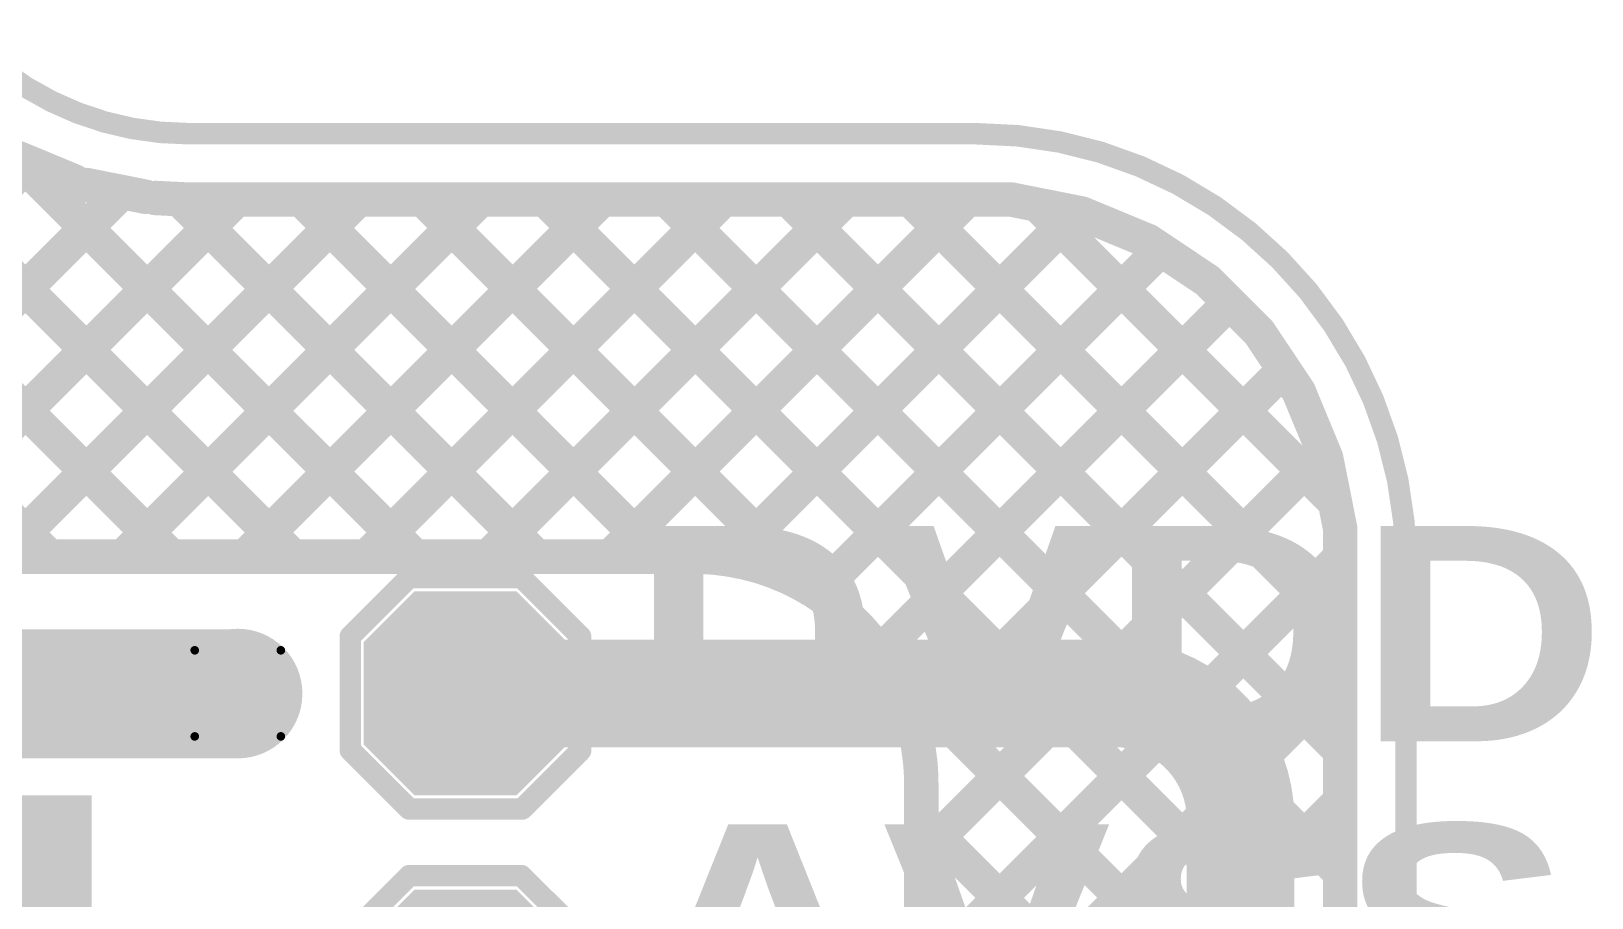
# Model space of a CAD drawing. Header units: inches. Extents: x -17 to 349, y -40 to 215.
# Drawn here: x 108.83 to 118.03, y 157.35 to 162.46 of the extents above; entities that cross this region are included whole.
import ezdxf

# ---------------------------------------------------------------- set-up
doc = ezdxf.new("R2010")
doc.units = ezdxf.units.IN
for name, color, linetype in [('Board Outline', 216, 'Continuous'), ('Bottom Layer', 5, 'Continuous'), ('Drill Drawing', 1, 'Continuous'), ('Top Layer', 1, 'Continuous'), ('Top Overlay', 2, 'Continuous'), ('Top Paste', 8, 'Continuous'), ('Top Solder', 216, 'Continuous'), ('Via Holes', 16, 'Continuous')]:
    doc.layers.add(name, color=color, linetype=linetype)
doc.styles.add('Arial Black_Bold', font='', dxfattribs={"height": 0.2})
doc.styles.get('Arial Black_Bold').set_extended_font_data('Arial Black', bold=True)

# ---------------------------------------------------------------- blocks, each defined once
blk = doc.blocks.new('SOT_23_6_46')
at = {"layer": 'Top Layer'}
for points in [[(-1.92, 1.26), (-0.7, 1.26), (-0.7, 0.64), (-1.92, 0.64)], [(0.7, 1.26), (1.92, 1.26), (1.92, 0.64), (0.7, 0.64)], [(-1.92, 0.31), (-0.7, 0.31), (-0.7, -0.31), (-1.92, -0.31)], [(0.7, 0.31), (1.92, 0.31), (1.92, -0.31), (0.7, -0.31)], [(-1.92, -0.64), (-0.7, -0.64), (-0.7, -1.26), (-1.92, -1.26)], [(0.7, -0.64), (1.92, -0.64), (1.92, -1.26), (0.7, -1.26)]]:
    blk.add_hatch(color=1, dxfattribs=at).paths.add_polyline_path(points)
at = {"layer": 'Top Paste'}
for points in [[(-1.92, 1.26), (-0.7, 1.26), (-0.7, 0.64), (-1.92, 0.64)], [(0.7, 1.26), (1.92, 1.26), (1.92, 0.64), (0.7, 0.64)], [(-1.92, 0.31), (-0.7, 0.31), (-0.7, -0.31), (-1.92, -0.31)], [(0.7, 0.31), (1.92, 0.31), (1.92, -0.31), (0.7, -0.31)], [(-1.92, -0.64), (-0.7, -0.64), (-0.7, -1.26), (-1.92, -1.26)], [(0.7, -0.64), (1.92, -0.64), (1.92, -1.26), (0.7, -1.26)]]:
    blk.add_hatch(color=8, dxfattribs=at).paths.add_polyline_path(points)
at = {"layer": 'Top Solder'}
for points in [[(-2.0216, 1.3616), (-0.5984, 1.3616), (-0.5984, 0.5384), (-2.0216, 0.5384)], [(0.5984, 1.3616), (2.0216, 1.3616), (2.0216, 0.5384), (0.5984, 0.5384)], [(-2.0216, 0.4116), (-0.5984, 0.4116), (-0.5984, -0.4116), (-2.0216, -0.4116)], [(0.5984, 0.4116), (2.0216, 0.4116), (2.0216, -0.4116), (0.5984, -0.4116)], [(-2.0216, -0.5384), (-0.5984, -0.5384), (-0.5984, -1.3616), (-2.0216, -1.3616)], [(0.5984, -0.5384), (2.0216, -0.5384), (2.0216, -1.3616), (0.5984, -1.3616)]]:
    blk.add_hatch(color=216, dxfattribs=at).paths.add_polyline_path(points)
at = {"layer": 'Top Overlay'}
for points in [[(0.8636, 1.524, 0.127, 0.127, 0), (-0.889, 1.524, 0.127, 0.127, 0)], [(-0.889, 1.524, 0.127, 0.127, 0), (-0.889, 1.424, 0.127, 0.127, 0)], [(0.8636, 1.524, 0.127, 0.127, 0), (0.8636, 1.424, 0.127, 0.127, 0)], [(-2.0574, 0.9652, 0.127, 0.127, 0), (-2.1844, 1.0922, 0.127, 0.127, 0)], [(-2.1844, 1.0922, 0.127, 0.127, 0), (-2.1844, 0.8382, 0.127, 0.127, 0)], [(-2.0574, 0.9652, 0.127, 0.127, 0), (-2.1844, 0.8382, 0.127, 0.127, 0)], [(-0.889, -1.524, 0.127, 0.127, 0), (-0.889, -1.424, 0.127, 0.127, 0)], [(0.8636, -1.424, 0.127, 0.127, 0), (0.8636, -1.524, 0.127, 0.127, 0)], [(0.8636, -1.524, 0.127, 0.127, 0), (-0.889, -1.524, 0.127, 0.127, 0)]]:
    blk.add_lwpolyline(points, format="xyseb", dxfattribs=at)
for points in [[(-0.9207, 1.524, 0.0635, 0.0635, 1), (-0.8572, 1.524, 0.0635, 0.0635, 1)], [(-0.9207, 1.524, 0.0635, 0.0635, 1), (-0.8572, 1.524, 0.0635, 0.0635, 1)], [(0.8318, 1.524, 0.0635, 0.0635, 1), (0.8953, 1.524, 0.0635, 0.0635, 1)], [(0.8318, 1.524, 0.0635, 0.0635, 1), (0.8953, 1.524, 0.0635, 0.0635, 1)], [(-0.9207, 1.424, 0.0635, 0.0635, 1), (-0.8572, 1.424, 0.0635, 0.0635, 1)], [(0.8318, 1.424, 0.0635, 0.0635, 1), (0.8953, 1.424, 0.0635, 0.0635, 1)], [(-2.2161, 1.0922, 0.0635, 0.0635, 1), (-2.1526, 1.0922, 0.0635, 0.0635, 1)], [(-2.2161, 1.0922, 0.0635, 0.0635, 1), (-2.1526, 1.0922, 0.0635, 0.0635, 1)], [(-2.0892, 0.9652, 0.0635, 0.0635, 1), (-2.0257, 0.9652, 0.0635, 0.0635, 1)], [(-2.0892, 0.9652, 0.0635, 0.0635, 1), (-2.0257, 0.9652, 0.0635, 0.0635, 1)], [(-2.2161, 0.8382, 0.0635, 0.0635, 1), (-2.1526, 0.8382, 0.0635, 0.0635, 1)], [(-2.2161, 0.8382, 0.0635, 0.0635, 1), (-2.1526, 0.8382, 0.0635, 0.0635, 1)], [(-0.9207, -1.424, 0.0635, 0.0635, 1), (-0.8572, -1.424, 0.0635, 0.0635, 1)], [(0.8318, -1.424, 0.0635, 0.0635, 1), (0.8953, -1.424, 0.0635, 0.0635, 1)], [(-0.9207, -1.524, 0.0635, 0.0635, 1), (-0.8572, -1.524, 0.0635, 0.0635, 1)], [(-0.9207, -1.524, 0.0635, 0.0635, 1), (-0.8572, -1.524, 0.0635, 0.0635, 1)], [(0.8318, -1.524, 0.0635, 0.0635, 1), (0.8953, -1.524, 0.0635, 0.0635, 1)], [(0.8318, -1.524, 0.0635, 0.0635, 1), (0.8953, -1.524, 0.0635, 0.0635, 1)]]:
    blk.add_lwpolyline(points, format="xyseb", close=True, dxfattribs=at)
blk = doc.blocks.new('T____________0_5___69')
at = {"layer": 'Top Layer'}
blk.add_hatch(color=1, dxfattribs=at).paths.add_polyline_path([(0.25, 0.5), (-0.25, 0.5), (-0.5, 0.25), (-0.5, -0.25), (-0.25, -0.5), (0.25, -0.5), (0.5, -0.25), (0.5, 0.25)])
at = {"layer": 'Top Paste'}
blk.add_hatch(color=8, dxfattribs=at).paths.add_polyline_path([(0.25, 0.5), (-0.25, 0.5), (-0.5, 0.25), (-0.5, -0.25), (-0.25, -0.5), (0.25, -0.5), (0.5, -0.25), (0.5, 0.25)])
at = {"layer": 'Top Solder'}
blk.add_hatch(color=216, dxfattribs=at).paths.add_polyline_path([(0.3008, 0.6016), (-0.3008, 0.6016), (-0.6016, 0.3008), (-0.6016, -0.3008), (-0.3008, -0.6016), (0.3008, -0.6016), (0.6016, -0.3008), (0.6016, 0.3008)])
at = {"layer": 'Top Overlay'}
for points in [[(-0.3355, 0.6795, 0.127, 0.127, 0), (-0.6819, 0.3332, 0.127, 0.127, 0)], [(-0.3355, 0.6795, 0.127, 0.127, 0), (0.3365, 0.6795, 0.127, 0.127, 0)], [(0.3365, 0.6795, 0.127, 0.127, 0), (0.6836, 0.3324, 0.127, 0.127, 0)], [(-0.6819, 0.3332, 0.127, 0.127, 0), (-0.6819, -0.3341, 0.127, 0.127, 0)], [(0.6836, 0.3324, 0.127, 0.127, 0), (0.6836, -0.3298, 0.127, 0.127, 0)], [(-0.6819, -0.3341, 0.127, 0.127, 0), (-0.3374, -0.6786, 0.127, 0.127, 0)], [(0.6836, -0.3298, 0.127, 0.127, 0), (0.3349, -0.6786, 0.127, 0.127, 0)], [(-0.3374, -0.6786, 0.127, 0.127, 0), (0.3349, -0.6786, 0.127, 0.127, 0)]]:
    blk.add_lwpolyline(points, format="xyseb", dxfattribs=at)
for points in [[(-0.3673, 0.6795, 0.0635, 0.0635, 1), (-0.3038, 0.6795, 0.0635, 0.0635, 1)], [(-0.3673, 0.6795, 0.0635, 0.0635, 1), (-0.3038, 0.6795, 0.0635, 0.0635, 1)], [(0.3047, 0.6795, 0.0635, 0.0635, 1), (0.3682, 0.6795, 0.0635, 0.0635, 1)], [(0.3047, 0.6795, 0.0635, 0.0635, 1), (0.3682, 0.6795, 0.0635, 0.0635, 1)], [(-0.7136, 0.3332, 0.0635, 0.0635, 1), (-0.6501, 0.3332, 0.0635, 0.0635, 1)], [(-0.7136, 0.3332, 0.0635, 0.0635, 1), (-0.6501, 0.3332, 0.0635, 0.0635, 1)], [(0.6519, 0.3324, 0.0635, 0.0635, 1), (0.7154, 0.3324, 0.0635, 0.0635, 1)], [(0.6519, 0.3324, 0.0635, 0.0635, 1), (0.7154, 0.3324, 0.0635, 0.0635, 1)], [(-0.7136, -0.3341, 0.0635, 0.0635, 1), (-0.6501, -0.3341, 0.0635, 0.0635, 1)], [(-0.7136, -0.3341, 0.0635, 0.0635, 1), (-0.6501, -0.3341, 0.0635, 0.0635, 1)], [(0.6519, -0.3298, 0.0635, 0.0635, 1), (0.7154, -0.3298, 0.0635, 0.0635, 1)], [(0.6519, -0.3298, 0.0635, 0.0635, 1), (0.7154, -0.3298, 0.0635, 0.0635, 1)], [(-0.3691, -0.6786, 0.0635, 0.0635, 1), (-0.3056, -0.6786, 0.0635, 0.0635, 1)], [(-0.3691, -0.6786, 0.0635, 0.0635, 1), (-0.3056, -0.6786, 0.0635, 0.0635, 1)], [(0.3031, -0.6786, 0.0635, 0.0635, 1), (0.3666, -0.6786, 0.0635, 0.0635, 1)], [(0.3031, -0.6786, 0.0635, 0.0635, 1), (0.3666, -0.6786, 0.0635, 0.0635, 1)]]:
    blk.add_lwpolyline(points, format="xyseb", close=True, dxfattribs=at)
blk = doc.blocks.new('T____________0_5___70')
at = {"layer": 'Top Layer'}
blk.add_hatch(color=1, dxfattribs=at).paths.add_polyline_path([(0.25, 0.5), (-0.25, 0.5), (-0.5, 0.25), (-0.5, -0.25), (-0.25, -0.5), (0.25, -0.5), (0.5, -0.25), (0.5, 0.25)])
at = {"layer": 'Top Paste'}
blk.add_hatch(color=8, dxfattribs=at).paths.add_polyline_path([(0.25, 0.5), (-0.25, 0.5), (-0.5, 0.25), (-0.5, -0.25), (-0.25, -0.5), (0.25, -0.5), (0.5, -0.25), (0.5, 0.25)])
at = {"layer": 'Top Solder'}
blk.add_hatch(color=216, dxfattribs=at).paths.add_polyline_path([(0.3008, 0.6016), (-0.3008, 0.6016), (-0.6016, 0.3008), (-0.6016, -0.3008), (-0.3008, -0.6016), (0.3008, -0.6016), (0.6016, -0.3008), (0.6016, 0.3008)])
at = {"layer": 'Top Overlay'}
for points in [[(-0.3355, 0.6795, 0.127, 0.127, 0), (-0.6819, 0.3332, 0.127, 0.127, 0)], [(-0.3355, 0.6795, 0.127, 0.127, 0), (0.3365, 0.6795, 0.127, 0.127, 0)], [(0.3365, 0.6795, 0.127, 0.127, 0), (0.6836, 0.3324, 0.127, 0.127, 0)], [(-0.6819, 0.3332, 0.127, 0.127, 0), (-0.6819, -0.3341, 0.127, 0.127, 0)], [(0.6836, 0.3324, 0.127, 0.127, 0), (0.6836, -0.3298, 0.127, 0.127, 0)], [(-0.6819, -0.3341, 0.127, 0.127, 0), (-0.3374, -0.6786, 0.127, 0.127, 0)], [(0.6836, -0.3298, 0.127, 0.127, 0), (0.3349, -0.6786, 0.127, 0.127, 0)], [(-0.3374, -0.6786, 0.127, 0.127, 0), (0.3349, -0.6786, 0.127, 0.127, 0)]]:
    blk.add_lwpolyline(points, format="xyseb", dxfattribs=at)
for points in [[(-0.3673, 0.6795, 0.0635, 0.0635, 1), (-0.3038, 0.6795, 0.0635, 0.0635, 1)], [(-0.3673, 0.6795, 0.0635, 0.0635, 1), (-0.3038, 0.6795, 0.0635, 0.0635, 1)], [(0.3047, 0.6795, 0.0635, 0.0635, 1), (0.3682, 0.6795, 0.0635, 0.0635, 1)], [(0.3047, 0.6795, 0.0635, 0.0635, 1), (0.3682, 0.6795, 0.0635, 0.0635, 1)], [(-0.7136, 0.3332, 0.0635, 0.0635, 1), (-0.6501, 0.3332, 0.0635, 0.0635, 1)], [(-0.7136, 0.3332, 0.0635, 0.0635, 1), (-0.6501, 0.3332, 0.0635, 0.0635, 1)], [(0.6519, 0.3324, 0.0635, 0.0635, 1), (0.7154, 0.3324, 0.0635, 0.0635, 1)], [(0.6519, 0.3324, 0.0635, 0.0635, 1), (0.7154, 0.3324, 0.0635, 0.0635, 1)], [(-0.7136, -0.3341, 0.0635, 0.0635, 1), (-0.6501, -0.3341, 0.0635, 0.0635, 1)], [(-0.7136, -0.3341, 0.0635, 0.0635, 1), (-0.6501, -0.3341, 0.0635, 0.0635, 1)], [(0.6519, -0.3298, 0.0635, 0.0635, 1), (0.7154, -0.3298, 0.0635, 0.0635, 1)], [(0.6519, -0.3298, 0.0635, 0.0635, 1), (0.7154, -0.3298, 0.0635, 0.0635, 1)], [(-0.3691, -0.6786, 0.0635, 0.0635, 1), (-0.3056, -0.6786, 0.0635, 0.0635, 1)], [(-0.3691, -0.6786, 0.0635, 0.0635, 1), (-0.3056, -0.6786, 0.0635, 0.0635, 1)], [(0.3031, -0.6786, 0.0635, 0.0635, 1), (0.3666, -0.6786, 0.0635, 0.0635, 1)], [(0.3031, -0.6786, 0.0635, 0.0635, 1), (0.3666, -0.6786, 0.0635, 0.0635, 1)]]:
    blk.add_lwpolyline(points, format="xyseb", close=True, dxfattribs=at)

msp = doc.modelspace()

# ---------------------------------------------------------------- hatches: boundary and pattern name
at = {"layer": 'Bottom Layer'}
h = msp.add_hatch(color=5, dxfattribs=at)
edge = h.paths.add_edge_path()
edge.add_arc((110.0451, 158.5548), 0.3, 0, 360)
at = {"layer": 'Top Layer'}
h = msp.add_hatch(color=1, dxfattribs=at)
edge = h.paths.add_edge_path()
edge.add_arc((110.0451, 158.5548), 0.3, 0, 360)
at = {"layer": 'Via Holes'}
h = msp.add_hatch(color=7, dxfattribs=at)
edge = h.paths.add_edge_path()
edge.add_arc((110.0451, 158.5548), 0.15, 0, 360)

# ---------------------------------------------------------------- linework, layer by layer
at = {"layer": 'Board Outline'}
for points in [[(109.7558, 161.8565, 0.127, 0.127, -0.414214), (107.9393, 163.6729, 0.127, 0.127, 0)], [(109.7558, 161.8565, 0.127, 0.127, 0), (114.3968, 161.8565, 0.127, 0.127, 0)], [(114.3969, 161.8565, 0.127, 0.127, -0.198912), (116.1921, 161.1129, 0.127, 0.127, 0)], [(116.1921, 161.1129, 0.127, 0.127, -0.198912), (116.9364, 159.316, 0.127, 0.127, 0)], [(116.9364, 139.4029, 0.127, 0.127, 0), (116.9364, 159.316, 0.127, 0.127, 0)]]:
    msp.add_lwpolyline(points, format="xyseb", dxfattribs=at)
for points in [[(109.724, 161.8565, 0.0635, 0.0635, 1), (109.7875, 161.8565, 0.0635, 0.0635, 1)], [(109.724, 161.8565, 0.0635, 0.0635, 1), (109.7875, 161.8565, 0.0635, 0.0635, 1)], [(114.3651, 161.8565, 0.0635, 0.0635, 1), (114.4286, 161.8565, 0.0635, 0.0635, 1)], [(114.3651, 161.8565, 0.0635, 0.0635, 1), (114.4286, 161.8565, 0.0635, 0.0635, 1)], [(116.1603, 161.1129, 0.0635, 0.0635, 1), (116.2238, 161.1129, 0.0635, 0.0635, 1)], [(116.1603, 161.1129, 0.0635, 0.0635, 1), (116.2238, 161.1129, 0.0635, 0.0635, 1)], [(116.9046, 159.316, 0.0635, 0.0635, 1), (116.9681, 159.316, 0.0635, 0.0635, 1)], [(116.9046, 159.316, 0.0635, 0.0635, 1), (116.9681, 159.316, 0.0635, 0.0635, 1)]]:
    msp.add_lwpolyline(points, format="xyseb", close=True, dxfattribs=at)
at = {"layer": 'Bottom Layer'}
for points in [[(104.0738, 165.6594, 0.2032, 0.2032, 0), (110.3723, 159.3609, 0.2032, 0.2032, 0)], [(104.0738, 164.9409, 0.2032, 0.2032, 0), (109.6538, 159.3609, 0.2032, 0.2032, 0)], [(104.0738, 164.2225, 0.2032, 0.2032, 0), (108.9354, 159.3609, 0.2032, 0.2032, 0)], [(104.0738, 156.9408, 0.2032, 0.2032, 0), (108.8175, 161.6845, 0.2032, 0.2032, 0)], [(108.7177, 161.7339, 0.2032, 0.2032, 0), (111.0907, 159.3609, 0.2032, 0.2032, 0)], [(108.7509, 161.7121, 0.2032, 0.2032, 0), (109.0798, 161.5758, 0.2032, 0.2032, 0)], [(109.1527, 161.5537, 0.2032, 0.2032, 0), (109.502, 161.4842, 0.2032, 0.2032, 0)], [(107.2022, 159.3508, 0.2032, 0.2032, 0), (109.3632, 161.5118, 0.2032, 0.2032, 0)], [(107.9307, 159.3609, 0.2032, 0.2032, 0), (110.0379, 161.468, 0.2032, 0.2032, 0)], [(108.6491, 159.3609, 0.2032, 0.2032, 0), (110.7563, 161.468, 0.2032, 0.2032, 0)], [(109.3676, 159.3609, 0.2032, 0.2032, 0), (111.4747, 161.468, 0.2032, 0.2032, 0)], [(109.5587, 161.4772, 0.2032, 0.2032, 0), (109.7367, 161.4685, 0.2032, 0.2032, 0)], [(109.6997, 161.4703, 0.2032, 0.2032, 0), (111.8091, 159.3609, 0.2032, 0.2032, 0)], [(109.7558, 161.468, 0.2032, 0.2032, 0), (114.3968, 161.468, 0.2032, 0.2032, 0)], [(110.086, 159.3609, 0.2032, 0.2032, 0), (112.1931, 161.468, 0.2032, 0.2032, 0)], [(110.4204, 161.468, 0.2032, 0.2032, 0), (112.5275, 159.3609, 0.2032, 0.2032, 0)], [(110.8044, 159.3609, 0.2032, 0.2032, 0), (112.9115, 161.468, 0.2032, 0.2032, 0)], [(111.1388, 161.468, 0.2032, 0.2032, 0), (113.4563, 159.1505, 0.2032, 0.2032, 0)], [(111.5228, 159.3609, 0.2032, 0.2032, 0), (113.63, 161.468, 0.2032, 0.2032, 0)], [(111.8572, 161.468, 0.2032, 0.2032, 0), (116.5479, 156.7773, 0.2032, 0.2032, 0)], [(112.2412, 159.3609, 0.2032, 0.2032, 0), (114.3484, 161.468, 0.2032, 0.2032, 0)], [(112.5756, 161.468, 0.2032, 0.2032, 0), (116.5479, 157.4958, 0.2032, 0.2032, 0)], [(113.2941, 161.468, 0.2032, 0.2032, 0), (116.5479, 158.2142, 0.2032, 0.2032, 0)], [(114.0125, 161.468, 0.2032, 0.2032, 0), (116.5479, 158.9326, 0.2032, 0.2032, 0)], [(114.3968, 161.468, 0.2032, 0.2032, 0), (114.6086, 161.468, 0.2032, 0.2032, 0)], [(114.6086, 161.468, 0.2032, 0.2032, 0), (115.0241, 161.3854, 0.2032, 0.2032, 0)], [(112.9434, 159.3446, 0.2032, 0.2032, 0), (114.9908, 161.392, 0.2032, 0.2032, 0)], [(114.7613, 161.4377, 0.2032, 0.2032, 0), (116.5174, 159.6816, 0.2032, 0.2032, 0)], [(115.0241, 161.3854, 0.2032, 0.2032, 0), (115.4154, 161.2233, 0.2032, 0.2032, 0)], [(115.4154, 161.2233, 0.2032, 0.2032, 0), (115.7676, 160.9879, 0.2032, 0.2032, 0)], [(113.4633, 159.1461, 0.2032, 0.2032, 0), (115.4904, 161.1732, 0.2032, 0.2032, 0)], [(115.7676, 160.9879, 0.2032, 0.2032, 0), (115.9174, 160.8382, 0.2032, 0.2032, 0)], [(113.8302, 158.7945, 0.2032, 0.2032, 0), (115.8956, 160.86, 0.2032, 0.2032, 0)], [(115.9174, 160.8382, 0.2032, 0.2032, 0), (116.0673, 160.6883, 0.2032, 0.2032, 0)], [(116.0673, 160.6883, 0.2032, 0.2032, 0), (116.3029, 160.3357, 0.2032, 0.2032, 0)], [(114.0485, 158.2944, 0.2032, 0.2032, 0), (116.2175, 160.4635, 0.2032, 0.2032, 0)], [(116.3029, 160.3357, 0.2032, 0.2032, 0), (116.4652, 159.9439, 0.2032, 0.2032, 0)], [(114.0771, 157.6047, 0.2032, 0.2032, 0), (116.4509, 159.9784, 0.2032, 0.2032, 0)], [(116.4652, 159.9439, 0.2032, 0.2032, 0), (116.5479, 159.528, 0.2032, 0.2032, 0)], [(116.5479, 159.316, 0.2032, 0.2032, 0), (116.5479, 159.528, 0.2032, 0.2032, 0)], [(107.3765, 159.3609, 0.2032, 0.2032, 0), (112.7349, 159.3609, 0.2032, 0.2032, 0)], [(107.3765, 159.3609, 0.2032, 0.2032, 0), (112.7349, 159.3609, 0.2032, 0.2032, 0)], [(112.7349, 159.3609, 0.2032, 0.2032, -0.024548), (112.8665, 159.3544, 0.2032, 0.2032, 0)], [(112.8665, 159.3544, 0.2032, 0.2032, -0.049127), (113.1245, 159.3031, 0.2032, 0.2032, 0)], [(114.0771, 156.8862, 0.2032, 0.2032, 0), (116.5479, 159.357, 0.2032, 0.2032, 0)], [(113.1245, 159.3031, 0.2032, 0.2032, -0.049127), (113.3676, 159.2024, 0.2032, 0.2032, 0)], [(116.5479, 159.316, 0.2032, 0.2032, 0), (116.5479, 139.4029, 0.2032, 0.2032, 0)], [(113.3676, 159.2024, 0.2032, 0.2032, -0.049127), (113.5864, 159.0562, 0.2032, 0.2032, 0)], [(113.5864, 159.0562, 0.2032, 0.2032, -0.049127), (113.7725, 158.8701, 0.2032, 0.2032, 0)], [(107.7663, 158.5522, 0.762, 0.762, 0), (110.0451, 158.5522, 0.762, 0.762, 0)], [(110.0451, 158.5522, 0.762, 0.762, 0), (110.0451, 158.5548, 0.762, 0.762, 0)], [(113.7725, 158.8701, 0.2032, 0.2032, -0.049127), (113.9187, 158.6514, 0.2032, 0.2032, 0)], [(113.8668, 158.74, 0.2032, 0.2032, 0), (116.5479, 156.0589, 0.2032, 0.2032, 0)], [(113.9187, 158.6514, 0.2032, 0.2032, -0.049127), (114.0193, 158.4083, 0.2032, 0.2032, 0)], [(114.0771, 156.1678, 0.2032, 0.2032, 0), (116.5479, 158.6386, 0.2032, 0.2032, 0)], [(114.0193, 158.4083, 0.2032, 0.2032, -0.049127), (114.0707, 158.1502, 0.2032, 0.2032, 0)], [(114.0707, 158.1502, 0.2032, 0.2032, -0.024548), (114.0771, 158.0186, 0.2032, 0.2032, 0)], [(114.0771, 152.6187, 0.2032, 0.2032, 0), (114.0771, 158.0186, 0.2032, 0.2032, 0)], [(114.0771, 155.4494, 0.2032, 0.2032, 0), (116.5479, 157.9202, 0.2032, 0.2032, 0)], [(114.0771, 157.8113, 0.2032, 0.2032, 0), (116.5479, 155.3405, 0.2032, 0.2032, 0)]]:
    msp.add_lwpolyline(points, format="xyseb", dxfattribs=at)
for points in [[(108.7001, 161.7121, 0.1016, 0.1016, 1), (108.8017, 161.7121, 0.1016, 0.1016, 1)], [(108.7667, 161.6845, 0.1016, 0.1016, 1), (108.8683, 161.6845, 0.1016, 0.1016, 1)], [(109.029, 161.5758, 0.1016, 0.1016, 1), (109.1306, 161.5758, 0.1016, 0.1016, 1)], [(109.1019, 161.5537, 0.1016, 0.1016, 1), (109.2035, 161.5537, 0.1016, 0.1016, 1)], [(109.3124, 161.5118, 0.1016, 0.1016, 1), (109.414, 161.5118, 0.1016, 0.1016, 1)], [(109.4512, 161.4842, 0.1016, 0.1016, 1), (109.5528, 161.4842, 0.1016, 0.1016, 1)], [(109.5079, 161.4772, 0.1016, 0.1016, 1), (109.6095, 161.4772, 0.1016, 0.1016, 1)], [(109.6489, 161.4703, 0.1016, 0.1016, 1), (109.7505, 161.4703, 0.1016, 0.1016, 1)], [(109.6859, 161.4685, 0.1016, 0.1016, 1), (109.7875, 161.4685, 0.1016, 0.1016, 1)], [(109.705, 161.468, 0.1016, 0.1016, 1), (109.8066, 161.468, 0.1016, 0.1016, 1)], [(109.9871, 161.468, 0.1016, 0.1016, 1), (110.0887, 161.468, 0.1016, 0.1016, 1)], [(110.3696, 161.468, 0.1016, 0.1016, 1), (110.4712, 161.468, 0.1016, 0.1016, 1)], [(110.7055, 161.468, 0.1016, 0.1016, 1), (110.8071, 161.468, 0.1016, 0.1016, 1)], [(111.088, 161.468, 0.1016, 0.1016, 1), (111.1896, 161.468, 0.1016, 0.1016, 1)], [(111.4239, 161.468, 0.1016, 0.1016, 1), (111.5255, 161.468, 0.1016, 0.1016, 1)], [(111.8064, 161.468, 0.1016, 0.1016, 1), (111.908, 161.468, 0.1016, 0.1016, 1)], [(112.1423, 161.468, 0.1016, 0.1016, 1), (112.2439, 161.468, 0.1016, 0.1016, 1)], [(112.5248, 161.468, 0.1016, 0.1016, 1), (112.6264, 161.468, 0.1016, 0.1016, 1)], [(112.8607, 161.468, 0.1016, 0.1016, 1), (112.9623, 161.468, 0.1016, 0.1016, 1)], [(113.2433, 161.468, 0.1016, 0.1016, 1), (113.3449, 161.468, 0.1016, 0.1016, 1)], [(113.5792, 161.468, 0.1016, 0.1016, 1), (113.6808, 161.468, 0.1016, 0.1016, 1)], [(113.9617, 161.468, 0.1016, 0.1016, 1), (114.0633, 161.468, 0.1016, 0.1016, 1)], [(114.2976, 161.468, 0.1016, 0.1016, 1), (114.3992, 161.468, 0.1016, 0.1016, 1)], [(114.346, 161.468, 0.1016, 0.1016, 1), (114.4476, 161.468, 0.1016, 0.1016, 1)], [(114.346, 161.468, 0.1016, 0.1016, 1), (114.4476, 161.468, 0.1016, 0.1016, 1)], [(114.5578, 161.468, 0.1016, 0.1016, 1), (114.6594, 161.468, 0.1016, 0.1016, 1)], [(114.5578, 161.468, 0.1016, 0.1016, 1), (114.6594, 161.468, 0.1016, 0.1016, 1)], [(114.7105, 161.4377, 0.1016, 0.1016, 1), (114.8121, 161.4377, 0.1016, 0.1016, 1)], [(114.94, 161.392, 0.1016, 0.1016, 1), (115.0416, 161.392, 0.1016, 0.1016, 1)], [(114.9733, 161.3854, 0.1016, 0.1016, 1), (115.0749, 161.3854, 0.1016, 0.1016, 1)], [(114.9733, 161.3854, 0.1016, 0.1016, 1), (115.0749, 161.3854, 0.1016, 0.1016, 1)], [(115.3646, 161.2233, 0.1016, 0.1016, 1), (115.4662, 161.2233, 0.1016, 0.1016, 1)], [(115.3646, 161.2233, 0.1016, 0.1016, 1), (115.4662, 161.2233, 0.1016, 0.1016, 1)], [(115.4396, 161.1732, 0.1016, 0.1016, 1), (115.5412, 161.1732, 0.1016, 0.1016, 1)], [(115.7168, 160.9879, 0.1016, 0.1016, 1), (115.8184, 160.9879, 0.1016, 0.1016, 1)], [(115.7168, 160.9879, 0.1016, 0.1016, 1), (115.8184, 160.9879, 0.1016, 0.1016, 1)], [(115.8448, 160.86, 0.1016, 0.1016, 1), (115.9464, 160.86, 0.1016, 0.1016, 1)], [(115.8666, 160.8382, 0.1016, 0.1016, 1), (115.9682, 160.8382, 0.1016, 0.1016, 1)], [(115.8666, 160.8382, 0.1016, 0.1016, 1), (115.9682, 160.8382, 0.1016, 0.1016, 1)], [(116.0165, 160.6883, 0.1016, 0.1016, 1), (116.1181, 160.6883, 0.1016, 0.1016, 1)], [(116.0165, 160.6883, 0.1016, 0.1016, 1), (116.1181, 160.6883, 0.1016, 0.1016, 1)], [(116.1667, 160.4635, 0.1016, 0.1016, 1), (116.2683, 160.4635, 0.1016, 0.1016, 1)], [(116.2521, 160.3357, 0.1016, 0.1016, 1), (116.3537, 160.3357, 0.1016, 0.1016, 1)], [(116.2521, 160.3357, 0.1016, 0.1016, 1), (116.3537, 160.3357, 0.1016, 0.1016, 1)], [(116.4001, 159.9784, 0.1016, 0.1016, 1), (116.5017, 159.9784, 0.1016, 0.1016, 1)], [(116.4144, 159.9439, 0.1016, 0.1016, 1), (116.516, 159.9439, 0.1016, 0.1016, 1)], [(116.4144, 159.9439, 0.1016, 0.1016, 1), (116.516, 159.9439, 0.1016, 0.1016, 1)], [(116.4666, 159.6816, 0.1016, 0.1016, 1), (116.5682, 159.6816, 0.1016, 0.1016, 1)], [(116.4971, 159.528, 0.1016, 0.1016, 1), (116.5987, 159.528, 0.1016, 0.1016, 1)], [(116.4971, 159.528, 0.1016, 0.1016, 1), (116.5987, 159.528, 0.1016, 0.1016, 1)], [(108.8846, 159.3609, 0.1016, 0.1016, 1), (108.9862, 159.3609, 0.1016, 0.1016, 1)], [(109.3168, 159.3609, 0.1016, 0.1016, 1), (109.4184, 159.3609, 0.1016, 0.1016, 1)], [(109.603, 159.3609, 0.1016, 0.1016, 1), (109.7046, 159.3609, 0.1016, 0.1016, 1)], [(110.0352, 159.3609, 0.1016, 0.1016, 1), (110.1368, 159.3609, 0.1016, 0.1016, 1)], [(110.3215, 159.3609, 0.1016, 0.1016, 1), (110.4231, 159.3609, 0.1016, 0.1016, 1)], [(110.7536, 159.3609, 0.1016, 0.1016, 1), (110.8552, 159.3609, 0.1016, 0.1016, 1)], [(111.0399, 159.3609, 0.1016, 0.1016, 1), (111.1415, 159.3609, 0.1016, 0.1016, 1)], [(111.472, 159.3609, 0.1016, 0.1016, 1), (111.5736, 159.3609, 0.1016, 0.1016, 1)], [(111.7583, 159.3609, 0.1016, 0.1016, 1), (111.8599, 159.3609, 0.1016, 0.1016, 1)], [(112.1904, 159.3609, 0.1016, 0.1016, 1), (112.292, 159.3609, 0.1016, 0.1016, 1)], [(112.4767, 159.3609, 0.1016, 0.1016, 1), (112.5783, 159.3609, 0.1016, 0.1016, 1)], [(112.6841, 159.3609, 0.1016, 0.1016, 1), (112.7857, 159.3609, 0.1016, 0.1016, 1)], [(112.6841, 159.3609, 0.1016, 0.1016, 1), (112.7857, 159.3609, 0.1016, 0.1016, 1)], [(112.6841, 159.3609, 0.1016, 0.1016, 1), (112.7857, 159.3609, 0.1016, 0.1016, 1)], [(112.8157, 159.3544, 0.1016, 0.1016, 1), (112.9173, 159.3544, 0.1016, 0.1016, 1)], [(112.8157, 159.3544, 0.1016, 0.1016, 1), (112.9173, 159.3544, 0.1016, 0.1016, 1)], [(112.8926, 159.3446, 0.1016, 0.1016, 1), (112.9942, 159.3446, 0.1016, 0.1016, 1)], [(116.4971, 159.357, 0.1016, 0.1016, 1), (116.5987, 159.357, 0.1016, 0.1016, 1)], [(113.0737, 159.3031, 0.1016, 0.1016, 1), (113.1753, 159.3031, 0.1016, 0.1016, 1)], [(113.0737, 159.3031, 0.1016, 0.1016, 1), (113.1753, 159.3031, 0.1016, 0.1016, 1)], [(116.4971, 159.316, 0.1016, 0.1016, 1), (116.5987, 159.316, 0.1016, 0.1016, 1)], [(116.4971, 159.316, 0.1016, 0.1016, 1), (116.5987, 159.316, 0.1016, 0.1016, 1)], [(113.3168, 159.2024, 0.1016, 0.1016, 1), (113.4184, 159.2024, 0.1016, 0.1016, 1)], [(113.3168, 159.2024, 0.1016, 0.1016, 1), (113.4184, 159.2024, 0.1016, 0.1016, 1)], [(113.4055, 159.1505, 0.1016, 0.1016, 1), (113.5071, 159.1505, 0.1016, 0.1016, 1)], [(113.4125, 159.1461, 0.1016, 0.1016, 1), (113.5141, 159.1461, 0.1016, 0.1016, 1)], [(113.5356, 159.0562, 0.1016, 0.1016, 1), (113.6372, 159.0562, 0.1016, 0.1016, 1)], [(113.5356, 159.0562, 0.1016, 0.1016, 1), (113.6372, 159.0562, 0.1016, 0.1016, 1)], [(116.4971, 158.9326, 0.1016, 0.1016, 1), (116.5987, 158.9326, 0.1016, 0.1016, 1)], [(109.8546, 158.5548, 0.381, 0.381, 1), (110.2356, 158.5548, 0.381, 0.381, 1)], [(109.8546, 158.5522, 0.381, 0.381, 1), (110.2356, 158.5522, 0.381, 0.381, 1)], [(109.8546, 158.5522, 0.381, 0.381, 1), (110.2356, 158.5522, 0.381, 0.381, 1)], [(113.7217, 158.8701, 0.1016, 0.1016, 1), (113.8233, 158.8701, 0.1016, 0.1016, 1)], [(113.7217, 158.8701, 0.1016, 0.1016, 1), (113.8233, 158.8701, 0.1016, 0.1016, 1)], [(113.7794, 158.7945, 0.1016, 0.1016, 1), (113.881, 158.7945, 0.1016, 0.1016, 1)], [(113.816, 158.74, 0.1016, 0.1016, 1), (113.9176, 158.74, 0.1016, 0.1016, 1)], [(113.8679, 158.6514, 0.1016, 0.1016, 1), (113.9695, 158.6514, 0.1016, 0.1016, 1)], [(113.8679, 158.6514, 0.1016, 0.1016, 1), (113.9695, 158.6514, 0.1016, 0.1016, 1)], [(116.4971, 158.6386, 0.1016, 0.1016, 1), (116.5987, 158.6386, 0.1016, 0.1016, 1)], [(113.9685, 158.4083, 0.1016, 0.1016, 1), (114.0701, 158.4083, 0.1016, 0.1016, 1)], [(113.9685, 158.4083, 0.1016, 0.1016, 1), (114.0701, 158.4083, 0.1016, 0.1016, 1)], [(113.9977, 158.2944, 0.1016, 0.1016, 1), (114.0993, 158.2944, 0.1016, 0.1016, 1)], [(114.0199, 158.1502, 0.1016, 0.1016, 1), (114.1215, 158.1502, 0.1016, 0.1016, 1)], [(114.0199, 158.1502, 0.1016, 0.1016, 1), (114.1215, 158.1502, 0.1016, 0.1016, 1)], [(116.4971, 158.2142, 0.1016, 0.1016, 1), (116.5987, 158.2142, 0.1016, 0.1016, 1)], [(114.0263, 158.0186, 0.1016, 0.1016, 1), (114.1279, 158.0186, 0.1016, 0.1016, 1)], [(114.0263, 158.0186, 0.1016, 0.1016, 1), (114.1279, 158.0186, 0.1016, 0.1016, 1)], [(116.4971, 157.9202, 0.1016, 0.1016, 1), (116.5987, 157.9202, 0.1016, 0.1016, 1)], [(114.0263, 157.8113, 0.1016, 0.1016, 1), (114.1279, 157.8113, 0.1016, 0.1016, 1)], [(114.0263, 157.6047, 0.1016, 0.1016, 1), (114.1279, 157.6047, 0.1016, 0.1016, 1)], [(116.4971, 157.4958, 0.1016, 0.1016, 1), (116.5987, 157.4958, 0.1016, 0.1016, 1)]]:
    msp.add_lwpolyline(points, format="xyseb", close=True, dxfattribs=at)
at = {"layer": 'Drill Drawing'}
for points in [[(109.7911, 158.8088, 0.0508, 0.0508, 0), (110.2991, 158.8088, 0.0508, 0.0508, 0)], [(109.7911, 158.3008, 0.0508, 0.0508, 0), (109.7911, 158.8088, 0.0508, 0.0508, 0)], [(110.2991, 158.3008, 0.0508, 0.0508, 0), (110.2991, 158.8088, 0.0508, 0.0508, 0)], [(109.7911, 158.3008, 0.0508, 0.0508, 0), (110.2991, 158.3008, 0.0508, 0.0508, 0)]]:
    msp.add_lwpolyline(points, format="xyseb", dxfattribs=at)
for points in [[(109.7784, 158.8088, 0.0254, 0.0254, 1), (109.8038, 158.8088, 0.0254, 0.0254, 1)], [(109.7784, 158.8088, 0.0254, 0.0254, 1), (109.8038, 158.8088, 0.0254, 0.0254, 1)], [(110.2864, 158.8088, 0.0254, 0.0254, 1), (110.3118, 158.8088, 0.0254, 0.0254, 1)], [(110.2864, 158.8088, 0.0254, 0.0254, 1), (110.3118, 158.8088, 0.0254, 0.0254, 1)], [(109.7784, 158.3008, 0.0254, 0.0254, 1), (109.8038, 158.3008, 0.0254, 0.0254, 1)], [(109.7784, 158.3008, 0.0254, 0.0254, 1), (109.8038, 158.3008, 0.0254, 0.0254, 1)], [(110.2864, 158.3008, 0.0254, 0.0254, 1), (110.3118, 158.3008, 0.0254, 0.0254, 1)], [(110.2864, 158.3008, 0.0254, 0.0254, 1), (110.3118, 158.3008, 0.0254, 0.0254, 1)]]:
    msp.add_lwpolyline(points, format="xyseb", close=True, dxfattribs=at)
at = {"layer": 'Top Layer'}
for points in [[(107.574, 158.5548, 0.635, 0.635, 0), (110.0451, 158.5548, 0.635, 0.635, 0)], [(111.3887, 158.5548, 0.635, 0.635, 0), (115.2174, 158.5548, 0.635, 0.635, 0)], [(115.2174, 158.5548, 0.635, 0.635, -0.414214), (115.9607, 157.8115, 0.635, 0.635, 0)], [(115.9607, 146.0598, 0.635, 0.635, 0), (115.9607, 157.8115, 0.635, 0.635, 0)]]:
    msp.add_lwpolyline(points, format="xyseb", dxfattribs=at)
for points in [[(109.8863, 158.5548, 0.3175, 0.3175, 1), (110.2038, 158.5548, 0.3175, 0.3175, 1)], [(111.2299, 158.5548, 0.3175, 0.3175, 1), (111.5474, 158.5548, 0.3175, 0.3175, 1)], [(115.0587, 158.5548, 0.3175, 0.3175, 1), (115.3762, 158.5548, 0.3175, 0.3175, 1)], [(115.0587, 158.5548, 0.3175, 0.3175, 1), (115.3762, 158.5548, 0.3175, 0.3175, 1)], [(115.8019, 157.8115, 0.3175, 0.3175, 1), (116.1194, 157.8115, 0.3175, 0.3175, 1)], [(115.8019, 157.8115, 0.3175, 0.3175, 1), (116.1194, 157.8115, 0.3175, 0.3175, 1)]]:
    msp.add_lwpolyline(points, format="xyseb", close=True, dxfattribs=at)

# ---------------------------------------------------------------- block references
for name, p, rotation in [('T____________0_5___70', (111.3887, 158.5548), 90), ('SOT_23_6_46', (107.1618, 156.5923), 180), ('T____________0_5___69', (111.3887, 156.7955), 90)]:
    msp.add_blockref(name, p, dxfattribs=dict(rotation=rotation))

# ---------------------------------------------------------------- texts
at = {"layer": 'Top Overlay', "style": 'Arial Black_Bold'}
for s, p in [('DVDD', (112.3639, 158.2723)), ('AVSS', (112.3786, 156.513))]:
    msp.add_text(s, height=1.27, dxfattribs=at).set_placement(p)

doc.saveas('drawing.dxf')
